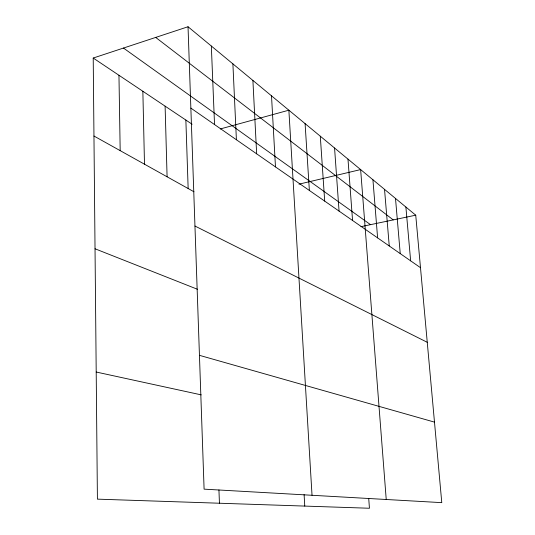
<?xml version="1.0" encoding="UTF-8"?>
<svg xmlns="http://www.w3.org/2000/svg" width="535" height="535" viewBox="0 0 535 535"><rect width="100%" height="100%" fill="white"/><g stroke="black" fill="none" stroke-linecap="round" stroke-linejoin="round"><path stroke-width="0.8" d="M368.715 498.373L369.438 508.25L97.41 499.142L93.217 58.041L188.032 26.75L415.735 215.184L441.783 502.646L204.096 489.151L188.032 26.75M220.28 128.955L288.867 110.197L312.032 495.276M298.978 184.167L360.637 169.582L386.23 499.489M360.931 226.673L415.735 215.184M96.2 372.026L201.274 394.877M199.448 355.334L434.487 422.122M95.029 248.782L197.596 289.328M194.954 226.031L427.258 342.293M93.959 136.03L193.984 191.784M93.217 58.041L192.112 124.234M190.855 108.103L420.497 267.687M123.471 48.056L370.528 224.66M155.692 37.423L393.232 219.898M405.891 207.032L410.639 260.839M395.499 198.431L400.24 253.61M384.531 189.357L389.246 245.966M372.928 179.753L377.61 237.881M347.984 159.116L352.558 220.474M334.562 148.008L339.063 211.098M320.291 136.198L324.698 201.113M305.09 123.618L309.377 190.467M304.101 494.594L304.769 506.083M271.512 95.832L275.485 166.913M252.901 80.431L256.66 153.833M232.899 63.879L236.403 139.755M211.338 46.037L214.535 124.561M218.935 489.953L219.444 503.228M185.866 120.054L188.153 188.534M165.108 106.157L167.087 176.791M142.858 91.271L144.49 164.198M118.957 75.275L120.181 150.643"/></g></svg>
